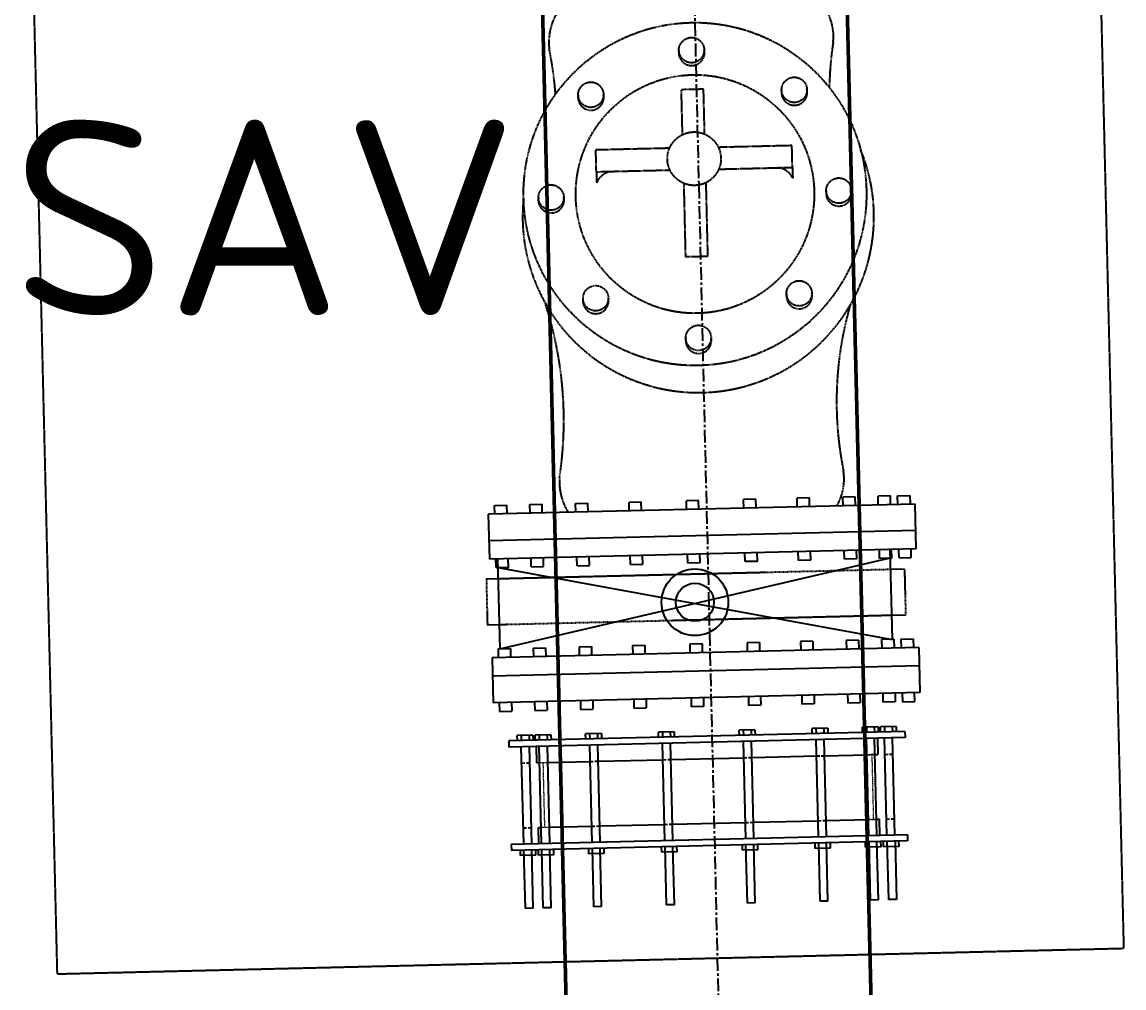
# Model space of a CAD drawing. Header units: inches. Extents: x 86328 to 235202, y 68629 to 184293.
# Drawn here: x 143318 to 145487, y 121794 to 123694 of the extents above; entities that cross this region are included whole.
import ezdxf

# ---------------------------------------------------------------- set-up
doc = ezdxf.new("R2010")
doc.units = ezdxf.units.IN
doc.header["$MEASUREMENT"] = 0
doc.linetypes.add('CENTER', pattern=[2, 1.25, -0.25, 0.25, -0.25])
doc.linetypes.add('HIDDEN', pattern=[0.375, 0.25, -0.125])
for name, color, linetype in [('1', 1, 'CENTER'), ('sleeve type coupling', 1, 'Continuous'), ('text', 3, 'Continuous')]:
    doc.layers.add(name, color=color, linetype=linetype)
doc.layers.add('DIM', color=251, linetype='Continuous', lineweight=0)
doc.layers.add('hid', color=8, linetype='HIDDEN', lineweight=0)
doc.styles.add('ISO', font='isocpeur.ttf')

msp = doc.modelspace()

# ---------------------------------------------------------------- linework, layer by layer
at = {"color": 8, "linetype": 'CENTER', "ltscale": 20}
msp.add_line((144714.9, 120707.6), (144584.5, 126137.3), dxfattribs=at)
at = {"color": 8}
for p, q in [((145076.4, 122745.7), (144236.7, 122725.6)), ((145076.4, 122745.7), (144236.7, 122725.6)), ((144248.4, 122743.1), (144272.6, 122743.7)), ((144248.4, 122743.1), (144272.6, 122743.7)), ((144273, 122726.5), (144272.6, 122743.7)), ((144273, 122726.5), (144272.6, 122743.7)), ((144317.7, 122744.8), (144341.9, 122745.3)), ((144317.7, 122744.8), (144341.9, 122745.3)), ((144318.1, 122727.5), (144317.7, 122744.8)), ((144318.1, 122727.5), (144317.7, 122744.8)), ((144342.3, 122728.1), (144341.9, 122745.3)), ((144342.3, 122728.1), (144341.9, 122745.3)), ((144407.9, 122746.9), (144432.1, 122747.5)), ((144407.9, 122746.9), (144432.1, 122747.5)), ((144408.3, 122729.7), (144407.9, 122746.9)), ((144408.3, 122729.7), (144407.9, 122746.9)), ((144432.5, 122730.3), (144432.1, 122747.5)), ((144432.5, 122730.3), (144432.1, 122747.5)), ((144513, 122749.5), (144537.2, 122750)), ((144513, 122749.5), (144537.2, 122750)), ((144513.4, 122732.2), (144513, 122749.5)), ((144513.4, 122732.2), (144513, 122749.5)), ((144537.6, 122732.8), (144537.2, 122750)), ((144537.6, 122732.8), (144537.2, 122750)), ((144650, 122752.7), (144625.8, 122752.2)), ((144650, 122752.7), (144625.8, 122752.2)), ((144626.2, 122734.9), (144625.8, 122752.2)), ((144626.2, 122734.9), (144625.8, 122752.2)), ((144650.4, 122735.5), (144650, 122752.7)), ((144650.4, 122735.5), (144650, 122752.7)), ((144762.8, 122755.5), (144738.6, 122754.9)), ((144762.8, 122755.5), (144738.6, 122754.9)), ((144739, 122737.6), (144738.6, 122754.9)), ((144739, 122737.6), (144738.6, 122754.9)), ((144763.2, 122738.2), (144762.8, 122755.5)), ((144763.2, 122738.2), (144762.8, 122755.5)), ((144867.9, 122758), (144843.7, 122757.4)), ((144867.9, 122758), (144843.7, 122757.4)), ((144844.1, 122740.2), (144843.7, 122757.4)), ((144844.1, 122740.2), (144843.7, 122757.4)), ((144868.3, 122740.7), (144867.9, 122758)), ((144868.3, 122740.7), (144867.9, 122758)), ((144958.2, 122760.1), (144933.9, 122759.6)), ((144958.2, 122760.1), (144933.9, 122759.6)), ((144934.3, 122742.3), (144933.9, 122759.6)), ((144934.3, 122742.3), (144933.9, 122759.6)), ((144958.6, 122742.9), (144958.2, 122760.1)), ((144958.6, 122742.9), (144958.2, 122760.1)), ((145027.4, 122761.8), (145003.2, 122761.2)), ((145027.4, 122761.8), (145003.2, 122761.2)), ((145003.6, 122744), (145003.2, 122761.2)), ((145003.6, 122744), (145003.2, 122761.2)), ((145027.8, 122744.6), (145027.4, 122761.8)), ((145027.8, 122744.6), (145027.4, 122761.8)), ((145041.4, 122762.1), (145065.6, 122762.7)), ((145041.4, 122762.1), (145065.6, 122762.7)), ((145041.8, 122744.9), (145041.4, 122762.1)), ((145041.8, 122744.9), (145041.4, 122762.1)), ((145065.6, 122762.7), (145066.1, 122745.5)), ((145065.6, 122762.7), (145066.1, 122745.5)), ((145078.5, 122657.8), (145076.4, 122745.7)), ((145078.5, 122657.8), (145076.4, 122745.7)), ((144238.8, 122637.6), (144236.7, 122725.6)), ((144238.8, 122637.6), (144236.7, 122725.6)), ((144248.8, 122725.9), (144248.4, 122743.1)), ((144248.8, 122725.9), (144248.4, 122743.1)), ((145077.7, 122693.8), (144237.9, 122673.6)), ((145077.7, 122693.8), (144237.9, 122673.6)), ((145078.5, 122657.8), (144238.8, 122637.6)), ((145078.5, 122657.8), (144238.8, 122637.6)), ((145026.5, 122657.4), (145030.8, 122479.5)), ((145026.5, 122657.4), (145030.8, 122479.5)), ((145044.4, 122639.7), (145043.9, 122656.9)), ((145044.4, 122639.7), (145043.9, 122656.9)), ((145068.6, 122640.3), (145068.2, 122657.5)), ((145068.6, 122640.3), (145068.2, 122657.5)), ((144251.3, 122620.7), (144250.9, 122637.9)), ((144251.3, 122620.7), (144250.9, 122637.9)), ((144254.3, 122638.9), (144258.5, 122460.9)), ((144254.3, 122638.9), (144258.5, 122460.9)), ((144258.5, 122460.9), (145030.3, 122640.3)), ((144258.5, 122460.9), (145030.3, 122640.3)), ((144275.6, 122621.2), (144275.2, 122638.5)), ((144275.6, 122621.2), (144275.2, 122638.5)), ((144320.6, 122622.3), (144320.2, 122639.6)), ((144320.6, 122622.3), (144320.2, 122639.6)), ((144344.8, 122622.9), (144344.4, 122640.1)), ((144344.8, 122622.9), (144344.4, 122640.1)), ((144410.8, 122624.5), (144410.4, 122641.7)), ((144410.8, 122624.5), (144410.4, 122641.7)), ((144435.1, 122625.1), (144434.7, 122642.3)), ((144435.1, 122625.1), (144434.7, 122642.3)), ((144515.9, 122627), (144515.5, 122644.2)), ((144515.9, 122627), (144515.5, 122644.2)), ((144540.2, 122627.6), (144539.8, 122644.8)), ((144540.2, 122627.6), (144539.8, 122644.8)), ((144628.7, 122629.7), (144628.3, 122647)), ((144628.7, 122629.7), (144628.3, 122647)), ((144653, 122630.3), (144652.5, 122647.5)), ((144653, 122630.3), (144652.5, 122647.5)), ((144741.5, 122632.4), (144741.1, 122649.7)), ((144741.5, 122632.4), (144741.1, 122649.7)), ((144765.7, 122633), (144765.3, 122650.2)), ((144765.7, 122633), (144765.3, 122650.2)), ((144846.6, 122635), (144846.2, 122652.2)), ((144846.6, 122635), (144846.2, 122652.2)), ((144870.8, 122635.5), (144846.6, 122635)), ((144870.8, 122635.5), (144846.6, 122635)), ((144870.8, 122635.5), (144870.4, 122652.8)), ((144870.8, 122635.5), (144870.4, 122652.8)), ((144936.9, 122637.1), (144936.5, 122654.4)), ((144936.9, 122637.1), (144936.5, 122654.4)), ((144961.1, 122637.7), (144936.9, 122637.1)), ((144961.1, 122637.7), (144936.9, 122637.1)), ((144961.1, 122637.7), (144960.7, 122654.9)), ((144961.1, 122637.7), (144960.7, 122654.9)), ((145006.1, 122638.8), (145005.7, 122656)), ((145006.1, 122638.8), (145005.7, 122656)), ((145030.4, 122639.4), (145006.1, 122638.8)), ((145030.4, 122639.4), (145006.1, 122638.8)), ((145030.4, 122639.4), (145029.9, 122656.6)), ((145030.4, 122639.4), (145029.9, 122656.6)), ((145044.4, 122639.7), (145068.6, 122640.3)), ((145044.4, 122639.7), (145068.6, 122640.3)), ((144251.3, 122621.6), (145030.8, 122479.5)), ((144251.3, 122621.6), (145030.8, 122479.5)), ((144251.3, 122620.7), (144275.6, 122621.2)), ((144251.3, 122620.7), (144275.6, 122621.2)), ((144320.6, 122622.3), (144344.8, 122622.9)), ((144320.6, 122622.3), (144344.8, 122622.9)), ((144410.8, 122624.5), (144435.1, 122625.1)), ((144410.8, 122624.5), (144435.1, 122625.1)), ((144515.9, 122627), (144540.2, 122627.6)), ((144515.9, 122627), (144540.2, 122627.6)), ((144653, 122630.3), (144628.7, 122629.7)), ((144653, 122630.3), (144628.7, 122629.7)), ((144765.7, 122633), (144741.5, 122632.4)), ((144765.7, 122633), (144741.5, 122632.4)), ((145055.2, 122617.6), (145027.5, 122616.9)), ((145055.2, 122617.6), (145027.5, 122616.9)), ((144255.2, 122598.4), (144232.1, 122597.8)), ((144255.2, 122598.4), (144232.1, 122597.8)), ((145057.4, 122527.3), (145029.7, 122526.6)), ((145057.4, 122527.3), (145029.7, 122526.6)), ((144257.4, 122508.1), (144234.2, 122507.5)), ((144257.4, 122508.1), (144234.2, 122507.5)), ((145083.2, 122463.5), (144243.4, 122443.3)), ((145083.2, 122463.5), (144243.4, 122443.3)), ((144324.4, 122462.5), (144348.7, 122463.1)), ((144324.4, 122462.5), (144348.7, 122463.1)), ((144324.4, 122462.5), (144324.8, 122445.3)), ((144324.4, 122462.5), (144324.8, 122445.3)), ((144348.7, 122463.1), (144349.1, 122445.9)), ((144348.7, 122463.1), (144349.1, 122445.9)), ((144414.7, 122464.7), (144438.9, 122465.3)), ((144414.7, 122464.7), (144438.9, 122465.3)), ((144414.7, 122464.7), (144415.1, 122447.4)), ((144414.7, 122464.7), (144415.1, 122447.4)), ((144438.9, 122465.3), (144439.3, 122448)), ((144438.9, 122465.3), (144439.3, 122448)), ((144519.8, 122467.2), (144544, 122467.8)), ((144519.8, 122467.2), (144544, 122467.8)), ((144519.8, 122467.2), (144520.2, 122450)), ((144519.8, 122467.2), (144520.2, 122450)), ((144544, 122467.8), (144544.4, 122450.6)), ((144544, 122467.8), (144544.4, 122450.6)), ((144656.8, 122470.5), (144632.6, 122469.9)), ((144656.8, 122470.5), (144632.6, 122469.9)), ((144632.6, 122469.9), (144633, 122452.7)), ((144632.6, 122469.9), (144633, 122452.7)), ((144656.8, 122470.5), (144657.2, 122453.3)), ((144656.8, 122470.5), (144657.2, 122453.3)), ((144769.6, 122473.2), (144745.4, 122472.6)), ((144769.6, 122473.2), (144745.4, 122472.6)), ((144745.4, 122472.6), (144745.8, 122455.4)), ((144745.4, 122472.6), (144745.8, 122455.4)), ((144769.6, 122473.2), (144770, 122456)), ((144769.6, 122473.2), (144770, 122456)), ((144874.7, 122475.7), (144850.5, 122475.1)), ((144874.7, 122475.7), (144850.5, 122475.1)), ((144850.5, 122475.1), (144850.9, 122457.9)), ((144850.5, 122475.1), (144850.9, 122457.9)), ((144874.7, 122475.7), (144875.1, 122458.5)), ((144874.7, 122475.7), (144875.1, 122458.5)), ((144964.9, 122477.9), (144940.7, 122477.3)), ((144964.9, 122477.9), (144940.7, 122477.3)), ((144940.7, 122477.3), (144941.1, 122460.1)), ((144940.7, 122477.3), (144941.1, 122460.1)), ((144964.9, 122477.9), (144965.4, 122460.7)), ((144964.9, 122477.9), (144965.4, 122460.7)), ((145034.2, 122479.6), (145010, 122479)), ((145034.2, 122479.6), (145010, 122479)), ((145010, 122479), (145010.4, 122461.7)), ((145010, 122479), (145010.4, 122461.7)), ((145034.2, 122479.6), (145034.6, 122462.3)), ((145034.2, 122479.6), (145034.6, 122462.3)), ((145048.2, 122479.9), (145072.4, 122480.5)), ((145048.2, 122479.9), (145072.4, 122480.5)), ((145048.2, 122479.9), (145048.6, 122462.7)), ((145048.2, 122479.9), (145048.6, 122462.7)), ((145072.4, 122480.5), (145072.8, 122463.2)), ((145072.4, 122480.5), (145072.8, 122463.2)), ((145083.2, 122463.5), (145085.3, 122374.8)), ((145083.2, 122463.5), (145085.3, 122374.8)), ((144243.4, 122443.3), (144245.6, 122354.7)), ((144243.4, 122443.3), (144245.6, 122354.7)), ((144255.2, 122460.8), (144279.4, 122461.4)), ((144255.2, 122460.8), (144279.4, 122461.4)), ((144255.2, 122460.8), (144255.6, 122443.6)), ((144255.2, 122460.8), (144255.6, 122443.6)), ((144279.4, 122461.4), (144279.8, 122444.2)), ((144279.4, 122461.4), (144279.8, 122444.2)), ((145084.1, 122427.5), (144244.3, 122407.3)), ((145084.1, 122427.5), (144244.3, 122407.3)), ((145085.3, 122374.8), (144245.6, 122354.7)), ((145085.3, 122374.8), (144245.6, 122354.7)), ((144257.7, 122355), (144258.1, 122337.7)), ((144257.7, 122355), (144258.1, 122337.7)), ((144281.9, 122355.6), (144282.4, 122338.3)), ((144281.9, 122355.6), (144282.4, 122338.3)), ((144327, 122356.6), (144327.4, 122339.4)), ((144327, 122356.6), (144327.4, 122339.4)), ((144351.2, 122357.2), (144351.6, 122340)), ((144351.2, 122357.2), (144351.6, 122340)), ((144417.2, 122358.8), (144417.6, 122341.6)), ((144417.2, 122358.8), (144417.6, 122341.6)), ((144441.5, 122359.4), (144441.9, 122342.2)), ((144441.5, 122359.4), (144441.9, 122342.2)), ((144522.3, 122361.3), (144522.7, 122344.1)), ((144522.3, 122361.3), (144522.7, 122344.1)), ((144546.6, 122361.9), (144547, 122344.7)), ((144546.6, 122361.9), (144547, 122344.7)), ((144635.1, 122364), (144635.5, 122346.8)), ((144635.1, 122364), (144635.5, 122346.8)), ((144659.3, 122364.6), (144659.8, 122347.4)), ((144659.3, 122364.6), (144659.8, 122347.4)), ((144747.9, 122366.7), (144748.3, 122349.5)), ((144747.9, 122366.7), (144748.3, 122349.5)), ((144772.1, 122367.3), (144772.5, 122350.1)), ((144772.1, 122367.3), (144772.5, 122350.1)), ((144853, 122369.3), (144853.4, 122352)), ((144853, 122369.3), (144853.4, 122352)), ((144877.2, 122369.9), (144877.6, 122352.6)), ((144877.2, 122369.9), (144877.6, 122352.6)), ((144943.2, 122371.4), (144943.7, 122354.2)), ((144943.2, 122371.4), (144943.7, 122354.2)), ((144967.9, 122354.8), (144943.7, 122354.2)), ((144967.9, 122354.8), (144943.7, 122354.2)), ((144967.5, 122372), (144967.9, 122354.8)), ((144967.5, 122372), (144967.9, 122354.8)), ((145012.5, 122373.1), (145012.9, 122355.9)), ((145012.5, 122373.1), (145012.9, 122355.9)), ((145037.1, 122356.5), (145012.9, 122355.9)), ((145037.1, 122356.5), (145012.9, 122355.9)), ((145036.7, 122373.7), (145037.1, 122356.5)), ((145036.7, 122373.7), (145037.1, 122356.5)), ((145050.7, 122374), (145051.1, 122356.8)), ((145050.7, 122374), (145051.1, 122356.8)), ((145051.1, 122356.8), (145075.4, 122357.4)), ((145051.1, 122356.8), (145075.4, 122357.4)), ((145075.4, 122357.4), (145075, 122374.6)), ((145075.4, 122357.4), (145075, 122374.6)), ((144258.1, 122337.7), (144282.4, 122338.3)), ((144258.1, 122337.7), (144282.4, 122338.3)), ((144327.4, 122339.4), (144351.6, 122340)), ((144327.4, 122339.4), (144351.6, 122340)), ((144417.6, 122341.6), (144441.9, 122342.2)), ((144417.6, 122341.6), (144441.9, 122342.2)), ((144522.7, 122344.1), (144547, 122344.7)), ((144522.7, 122344.1), (144547, 122344.7)), ((144659.8, 122347.4), (144635.5, 122346.8)), ((144659.8, 122347.4), (144635.5, 122346.8)), ((144772.5, 122350.1), (144748.3, 122349.5)), ((144772.5, 122350.1), (144748.3, 122349.5)), ((144877.6, 122352.6), (144853.4, 122352)), ((144877.6, 122352.6), (144853.4, 122352))]:
    msp.add_line(p, q, dxfattribs=at)
at = {"color": 8, "linetype": 'HIDDEN'}
for p, q in [((145027.5, 122616.9), (144255.2, 122598.4)), ((145027.5, 122616.9), (144255.2, 122598.4)), ((145055.2, 122617.6), (145057.4, 122527.3)), ((145055.2, 122617.6), (145057.4, 122527.3)), ((144232.1, 122597.8), (144234.2, 122507.5)), ((144232.1, 122597.8), (144234.2, 122507.5)), ((145029.7, 122526.6), (144257.4, 122508.1)), ((145029.7, 122526.6), (144257.4, 122508.1))]:
    msp.add_line(p, q, dxfattribs=at)
at = {"color": 8}
for radius in [65.7, 65.7, 37.5, 37.5]:
    msp.add_circle((144642.7, 122552.5), radius, dxfattribs=at)
at = {"layer": '1', "color": 8, "linetype": 'HIDDEN', "ltscale": 5}
for p, q in [((145487.2, 121871.6), (145417.6, 124770.3)), ((143387.8, 121821.2), (143318.2, 124719.9)), ((143387.8, 121821.2), (145487.2, 121871.6))]:
    msp.add_line(p, q, dxfattribs=at)
at = {"layer": '1', "color": 8}
for p, q in [((144659.7, 123562.1), (144616.1, 123561.1)), ((144659.7, 123562.1), (144616.1, 123561.1)), ((144618.3, 123472.7), (144616.1, 123561.1)), ((144618.3, 123472.7), (144616.1, 123561.1)), ((144661.8, 123473.8), (144659.7, 123562.1)), ((144661.8, 123473.8), (144659.7, 123562.1)), ((144592.8, 123446), (144447.7, 123442.5)), ((144592.8, 123446), (144447.7, 123442.5)), ((144448.7, 123399), (144447.7, 123442.5)), ((144448.7, 123399), (144447.7, 123442.5)), ((144688.5, 123448.3), (144833.6, 123451.8)), ((144688.5, 123448.3), (144833.6, 123451.8)), ((144834.6, 123408.3), (144833.6, 123451.8)), ((144834.6, 123408.3), (144833.6, 123451.8)), ((144593.8, 123402.5), (144448.7, 123399)), ((144593.8, 123402.5), (144448.7, 123399)), ((144448.7, 123399), (144449.3, 123377.6)), ((144448.7, 123399), (144449.3, 123377.6)), ((144689.5, 123404.8), (144834.6, 123408.3)), ((144689.5, 123404.8), (144834.6, 123408.3)), ((144834.6, 123408.3), (144835.2, 123386.8)), ((144834.6, 123408.3), (144835.2, 123386.8)), ((144620.6, 123377), (144624, 123231.9)), ((144620.6, 123377), (144624, 123231.9)), ((144664.1, 123378.1), (144667.6, 123233)), ((144664.1, 123378.1), (144667.6, 123233)), ((144667.6, 123233), (144624, 123231.9)), ((144667.6, 123233), (144624, 123231.9))]:
    msp.add_line(p, q, dxfattribs=at)
for centre, radius in [((144642.8, 123355.8), 337.5), ((144642.8, 123355.8), 337.5), ((144636, 123639), 24.9), ((144636, 123639), 24.9), ((144642.8, 123355.8), 234.7), ((144642.8, 123355.8), 234.7), ((144437.8, 123551.3), 24.9), ((144437.8, 123551.3), 24.9), ((144838.3, 123560.9), 24.9), ((144838.3, 123560.9), 24.9), ((144641.2, 123425.4), 52.6), ((144641.2, 123425.4), 52.6), ((144359.7, 123349), 24.9), ((144359.7, 123349), 24.9), ((144926, 123362.6), 24.9), ((144926, 123362.6), 24.9), ((144847.9, 123160.4), 24.9), ((144847.9, 123160.4), 24.9), ((144447.4, 123150.8), 24.9), ((144447.4, 123150.8), 24.9), ((144649.6, 123072.7), 24.9), ((144649.6, 123072.7), 24.9)]:
    msp.add_circle(centre, radius, dxfattribs=at)
for centre, radius, start, end in [((144809, 123665.3), 106.4, 354.23, 31.7505), ((144809, 123665.3), 106.4, 354.23, 31.7505), ((144469.6, 123654.3), 114.4, 151.6572, 186.6572), ((144469.6, 123654.3), 114.4, 151.6572, 186.6572), ((143625.3, 123493.7), 745.4, 4.512, 11.4009), ((143625.3, 123493.7), 745.4, 4.512, 11.4009), ((144636.2, 123634), 25.4, 169.931, 12.82), ((144636.2, 123634), 25.4, 169.931, 12.82), ((145595.7, 123551), 688.7, 171.3491, 178.7813), ((145595.7, 123551), 688.7, 171.3491, 178.7813), ((144437.9, 123546.2), 25.4, 169.931, 12.82), ((144437.9, 123546.2), 25.4, 169.931, 12.82), ((144838.4, 123555.9), 25.4, 169.931, 12.82), ((144838.4, 123555.9), 25.4, 169.931, 12.82), ((144649.3, 123310.9), 345.8, 173.8804, 22.4991), ((144649.3, 123310.9), 345.8, 173.8804, 22.4991), ((144481.9, 123365.1), 35, 98.3971, 159.085), ((144481.9, 123365.1), 35, 98.3971, 159.085), ((144803.1, 123372.8), 35, 23.666, 84.3539), ((144803.1, 123372.8), 35, 23.666, 84.3539), ((144926.1, 123357.6), 25.4, 169.931, 12.82), ((144926.1, 123357.6), 25.4, 169.931, 12.82), ((144359.8, 123344), 25.4, 169.931, 12.82), ((144359.8, 123344), 25.4, 169.931, 12.82), ((144848, 123155.4), 25.4, 169.931, 12.82), ((144848, 123155.4), 25.4, 169.931, 12.82), ((143639.3, 122909.8), 745.4, 351.3501, 18.0883), ((143639.3, 122909.8), 745.4, 351.3501, 18.0883), ((144447.5, 123145.8), 25.4, 169.931, 12.82), ((144447.5, 123145.8), 25.4, 169.931, 12.82), ((145610.2, 122947.1), 688.7, 164.0075, 191.4019), ((145610.2, 122947.1), 688.7, 164.0075, 191.4019), ((144649.8, 123067.6), 25.4, 169.931, 12.82), ((144649.8, 123067.6), 25.4, 169.931, 12.82), ((144829.9, 122795.2), 106.4, 331.0005, 8.521), ((144829.9, 122795.2), 106.4, 331.0005, 8.521), ((144490.4, 122789.9), 114.4, 176.0938, 211.0938), ((144490.4, 122789.9), 114.4, 176.0938, 211.0938)]:
    msp.add_arc(centre, radius, start, end, dxfattribs=at)
at = {"layer": 'DIM', "color": 8, "lineweight": 50}
for p, q in [((145006.5, 121060.6), (144901.3, 125444.7)), ((145006.5, 121060.6), (144901.3, 125444.7)), ((144404.5, 121137.2), (144301.4, 125430.8)), ((144404.5, 121137.2), (144301.4, 125430.3))]:
    msp.add_line(p, q, dxfattribs=at)
at = {"layer": 'DIM', "color": 8, "linetype": 'Continuous', "ltscale": 10}
for p, q in [((144971.1, 122536.8), (144964.5, 122810.6)), ((144371.3, 122522.4), (144364.7, 122796.2)), ((144376.1, 122319.1), (144371.5, 122510.4)), ((144376.1, 122319.1), (144371.5, 122510.4)), ((144976, 122333.5), (144971.4, 122524.8)), ((144976, 122333.5), (144971.4, 122524.8)), ((144979.8, 122175), (144976.3, 122321.5)), ((144979.8, 122175), (144976.3, 122321.5)), ((144379.9, 122160.6), (144376.4, 122307.1)), ((144379.9, 122160.6), (144376.4, 122307.1)), ((144379.9, 122160.6), (144376.4, 122307.1)), ((144379.9, 122160.6), (144376.4, 122307.1)), ((144379.9, 122160.6), (144376.4, 122307.1))]:
    msp.add_line(p, q, dxfattribs=at)
at = {"layer": 'hid', "color": 8, "ltscale": 0.1}
for p, q in [((144981.2, 122252.4), (144997.2, 122252.8)), ((144997.2, 122252.8), (144981.2, 122252.4)), ((144981.2, 122252.4), (144997.2, 122252.8)), ((144997.2, 122252.8), (144981.2, 122252.4)), ((144990.9, 122252.6), (144993.9, 122125.3)), ((144990.9, 122252.6), (144993.9, 122125.3)), ((144337.2, 122236.9), (144353.2, 122237.3)), ((144337.2, 122236.9), (144353.2, 122237.3)), ((144337.2, 122236.9), (144353.2, 122237.3)), ((144337.2, 122236.9), (144353.2, 122237.3)), ((144343.5, 122237.1), (144346.6, 122109.7)), ((144343.5, 122237.1), (144346.6, 122109.7)), ((144984.3, 122125), (145000.3, 122125.4)), ((145000.3, 122125.4), (144984.3, 122125)), ((144984.3, 122125), (145000.3, 122125.4)), ((145000.3, 122125.4), (144984.3, 122125)), ((144340.3, 122109.6), (144356.3, 122109.9)), ((144340.3, 122109.6), (144356.3, 122109.9)), ((144340.3, 122109.6), (144356.3, 122109.9)), ((144340.3, 122109.6), (144356.3, 122109.9))]:
    msp.add_line(p, q, dxfattribs=at)
at = {"layer": 'sleeve type coupling', "color": 8}
for p, q in [((145056, 122298.2), (144276.3, 122279.5)), ((145056, 122298.2), (144276.3, 122279.5)), ((144323.9, 122290.9), (144293.1, 122290.2)), ((144323.9, 122290.9), (144293.1, 122290.2)), ((144293.3, 122279.9), (144293.1, 122290.2)), ((144293.3, 122279.9), (144293.1, 122290.2)), ((144300.8, 122290.4), (144301, 122280.1)), ((144300.8, 122290.4), (144301, 122280.1)), ((144316.2, 122290.7), (144316.5, 122280.4)), ((144316.2, 122290.7), (144316.5, 122280.4)), ((144323.9, 122290.9), (144324.2, 122280.6)), ((144323.9, 122290.9), (144324.2, 122280.6)), ((144359.3, 122291.8), (144328.5, 122291)), ((144359.3, 122291.8), (144328.5, 122291)), ((144328.7, 122280.7), (144328.5, 122291)), ((144328.7, 122280.7), (144328.5, 122291)), ((144336.2, 122291.2), (144336.4, 122280.9)), ((144336.2, 122291.2), (144336.4, 122280.9)), ((144351.6, 122291.6), (144351.9, 122281.3)), ((144351.6, 122291.6), (144351.9, 122281.3)), ((144359.3, 122291.8), (144359.6, 122281.5)), ((144359.3, 122291.8), (144359.6, 122281.5)), ((144458.5, 122294.2), (144427.6, 122293.4)), ((144458.5, 122294.2), (144427.6, 122293.4)), ((144427.9, 122283.1), (144427.6, 122293.4)), ((144427.9, 122283.1), (144427.6, 122293.4)), ((144435.4, 122293.6), (144435.6, 122283.3)), ((144435.4, 122293.6), (144435.6, 122283.3)), ((144450.8, 122294), (144451, 122283.7)), ((144450.8, 122294), (144451, 122283.7)), ((144458.5, 122294.2), (144458.7, 122283.9)), ((144458.5, 122294.2), (144458.7, 122283.9)), ((144601.8, 122297.6), (144571, 122296.9)), ((144601.8, 122297.6), (144571, 122296.9)), ((144571.2, 122286.6), (144571, 122296.9)), ((144571.2, 122286.6), (144571, 122296.9)), ((144578.7, 122297), (144578.9, 122286.7)), ((144578.7, 122297), (144578.9, 122286.7)), ((144594.1, 122297.4), (144594.3, 122287.1)), ((144594.1, 122297.4), (144594.3, 122287.1)), ((144601.8, 122297.6), (144602, 122287.3)), ((144601.8, 122297.6), (144602, 122287.3)), ((144760.9, 122301.4), (144730, 122300.7)), ((144760.9, 122301.4), (144730, 122300.7)), ((144730.3, 122290.4), (144730, 122300.7)), ((144730.3, 122290.4), (144730, 122300.7)), ((144737.7, 122300.9), (144738, 122290.6)), ((144737.7, 122300.9), (144738, 122290.6)), ((144753.1, 122301.2), (144753.4, 122290.9)), ((144753.1, 122301.2), (144753.4, 122290.9)), ((144760.9, 122301.4), (144761.1, 122291.1)), ((144760.9, 122301.4), (144761.1, 122291.1)), ((144904.2, 122304.9), (144873.3, 122304.1)), ((144904.2, 122304.9), (144873.3, 122304.1)), ((144873.6, 122293.8), (144873.3, 122304.1)), ((144873.6, 122293.8), (144873.3, 122304.1)), ((144881, 122304.3), (144881.3, 122294)), ((144881, 122304.3), (144881.3, 122294)), ((144896.5, 122304.7), (144896.7, 122294.4)), ((144896.5, 122304.7), (144896.7, 122294.4)), ((144904.2, 122304.9), (144904.4, 122294.6)), ((144904.2, 122304.9), (144904.4, 122294.6)), ((145003.3, 122307.2), (144972.5, 122306.5)), ((145003.3, 122307.2), (144972.5, 122306.5)), ((144972.7, 122296.2), (144972.5, 122306.5)), ((144972.7, 122296.2), (144972.5, 122306.5)), ((144980.2, 122306.7), (144980.4, 122296.4)), ((144980.2, 122306.7), (144980.4, 122296.4)), ((144995.6, 122307.1), (144995.9, 122296.8)), ((144995.6, 122307.1), (144995.9, 122296.8)), ((145003.3, 122307.2), (145003.6, 122296.9)), ((145003.3, 122307.2), (145003.6, 122296.9)), ((145038.7, 122308.1), (145007.9, 122307.3)), ((145038.7, 122308.1), (145007.9, 122307.3)), ((145008.1, 122297), (145007.9, 122307.3)), ((145008.1, 122297), (145007.9, 122307.3)), ((145015.6, 122307.5), (145015.8, 122297.2)), ((145015.6, 122307.5), (145015.8, 122297.2)), ((145031, 122307.9), (145031.3, 122297.6)), ((145031, 122307.9), (145031.3, 122297.6)), ((145038.7, 122308.1), (145039, 122297.8)), ((145038.7, 122308.1), (145039, 122297.8)), ((145056, 122298.2), (145056.3, 122286.2)), ((145056, 122298.2), (145056.3, 122286.2)), ((144276.3, 122279.5), (144276.6, 122267.5)), ((144276.3, 122279.5), (144276.6, 122267.5)), ((145056.3, 122286.2), (144276.6, 122267.5)), ((145056.3, 122286.2), (144276.6, 122267.5)), ((144305.6, 122076.7), (144301, 122268.1)), ((144305.6, 122076.7), (144301, 122268.1)), ((144321.6, 122077.1), (144317, 122268.5)), ((144321.6, 122077.1), (144317, 122268.5)), ((144331.5, 122236.8), (144330.8, 122268.8)), ((144331.5, 122236.8), (144330.8, 122268.8)), ((144341, 122077.6), (144336.4, 122268.9)), ((144341, 122077.6), (144336.4, 122268.9)), ((144357, 122078), (144352.4, 122269.3)), ((144357, 122078), (144352.4, 122269.3)), ((144440.2, 122080), (144435.6, 122271.3)), ((144440.2, 122080), (144435.6, 122271.3)), ((144456.2, 122080.3), (144451.6, 122271.7)), ((144456.2, 122080.3), (144451.6, 122271.7)), ((144583.5, 122083.4), (144578.9, 122274.7)), ((144583.5, 122083.4), (144578.9, 122274.7)), ((144599.5, 122083.8), (144594.9, 122275.1)), ((144599.5, 122083.8), (144594.9, 122275.1)), ((144742.6, 122087.2), (144738, 122278.6)), ((144742.6, 122087.2), (144738, 122278.6)), ((144758.6, 122087.6), (144754, 122278.9)), ((144758.6, 122087.6), (144754, 122278.9)), ((144885.9, 122090.7), (144881.3, 122282)), ((144885.9, 122090.7), (144881.3, 122282)), ((144901.9, 122091), (144897.3, 122282.4)), ((144901.9, 122091), (144897.3, 122282.4)), ((144985, 122093), (144980.4, 122284.4)), ((144985, 122093), (144980.4, 122284.4)), ((145001, 122093.4), (144996.4, 122284.8)), ((145001, 122093.4), (144996.4, 122284.8)), ((145002.1, 122284.9), (145002.9, 122252.9)), ((145002.1, 122284.9), (145002.9, 122252.9)), ((145020.4, 122093.9), (145015.8, 122285.2)), ((145020.4, 122093.9), (145015.8, 122285.2)), ((145036.4, 122094.3), (145031.8, 122285.6)), ((145036.4, 122094.3), (145031.8, 122285.6)), ((144595.7, 122243.1), (144738.7, 122246.6)), ((144595.7, 122243.1), (144738.7, 122246.6)), ((144754.7, 122247), (144882, 122250)), ((144754.7, 122247), (144882, 122250)), ((144898, 122250.4), (144981.2, 122252.4)), ((144898, 122250.4), (144981.2, 122252.4)), ((144997.2, 122252.8), (145002.9, 122252.9)), ((144997.2, 122252.8), (145002.9, 122252.9)), ((144331.5, 122236.8), (144337.2, 122236.9)), ((144331.5, 122236.8), (144337.2, 122236.9)), ((144353.2, 122237.3), (144436.4, 122239.3)), ((144353.2, 122237.3), (144436.4, 122239.3)), ((144452.4, 122239.7), (144579.7, 122242.7)), ((144452.4, 122239.7), (144579.7, 122242.7)), ((144455.4, 122112.3), (144582.7, 122115.4)), ((144455.4, 122112.3), (144582.7, 122115.4)), ((144598.7, 122115.8), (144741.8, 122119.2)), ((144598.7, 122115.8), (144741.8, 122119.2)), ((144757.8, 122119.6), (144885.1, 122122.6)), ((144757.8, 122119.6), (144885.1, 122122.6)), ((144901.1, 122123), (144984.3, 122125)), ((144901.1, 122123), (144984.3, 122125)), ((145000.3, 122125.4), (145005.9, 122125.5)), ((145000.3, 122125.4), (145005.9, 122125.5)), ((145006.7, 122093.6), (145005.9, 122125.5)), ((145006.7, 122093.6), (145005.9, 122125.5)), ((145060.9, 122094.9), (144281.1, 122076.1)), ((145060.9, 122094.9), (144281.1, 122076.1)), ((144334.6, 122109.4), (144340.3, 122109.6)), ((144334.6, 122109.4), (144340.3, 122109.6)), ((144335.4, 122077.4), (144334.6, 122109.4)), ((144335.4, 122077.4), (144334.6, 122109.4)), ((144356.3, 122109.9), (144439.4, 122111.9)), ((144356.3, 122109.9), (144439.4, 122111.9)), ((145060.9, 122094.9), (145061.2, 122082.9)), ((145060.9, 122094.9), (145061.2, 122082.9)), ((144281.1, 122076.1), (144281.4, 122064.1)), ((144281.1, 122076.1), (144281.4, 122064.1)), ((145061.2, 122082.9), (144281.4, 122064.1)), ((145061.2, 122082.9), (144281.4, 122064.1)), ((144341.4, 122077.6), (144335.4, 122077.4)), ((144341.4, 122077.6), (144335.4, 122077.4)), ((144586.8, 121956.8), (144584.1, 122071.4)), ((144586.8, 121956.8), (144584.1, 122071.4)), ((144602.2, 121957.2), (144599.5, 122071.8)), ((144602.2, 121957.2), (144599.5, 122071.8)), ((144607.5, 122061.7), (144607.2, 122072)), ((144607.5, 122061.7), (144607.2, 122072)), ((144735.4, 122075), (144735.7, 122064.7)), ((144735.4, 122075), (144735.7, 122064.7)), ((144745.9, 121960.7), (144743.1, 122075.2)), ((144745.9, 121960.7), (144743.1, 122075.2)), ((144761.3, 121961), (144758.6, 122075.6)), ((144761.3, 121961), (144758.6, 122075.6)), ((144766.5, 122065.5), (144766.3, 122075.8)), ((144766.5, 122065.5), (144766.3, 122075.8)), ((144878.7, 122078.5), (144879, 122068.2)), ((144878.7, 122078.5), (144879, 122068.2)), ((144889.2, 121964.1), (144886.4, 122078.7)), ((144889.2, 121964.1), (144886.4, 122078.7)), ((144904.6, 121964.5), (144901.9, 122079)), ((144904.6, 121964.5), (144901.9, 122079)), ((144909.8, 122068.9), (144909.6, 122079.2)), ((144909.8, 122068.9), (144909.6, 122079.2)), ((144977.9, 122080.9), (144978.1, 122070.6)), ((144977.9, 122080.9), (144978.1, 122070.6)), ((145009, 122071.3), (144978.1, 122070.6)), ((145009, 122071.3), (144978.1, 122070.6)), ((144988.4, 121966.5), (144985.6, 122081)), ((144988.4, 121966.5), (144985.6, 122081)), ((145003.8, 121966.8), (145001, 122081.4)), ((145003.8, 121966.8), (145001, 122081.4)), ((145009, 122071.3), (145008.8, 122081.6)), ((145009, 122071.3), (145008.8, 122081.6)), ((145013.3, 122081.7), (145013.5, 122071.4)), ((145013.3, 122081.7), (145013.5, 122071.4)), ((145044.4, 122072.2), (145013.5, 122071.4)), ((145044.4, 122072.2), (145013.5, 122071.4)), ((145020.7, 122081.9), (145023.5, 121967.3)), ((145020.7, 122081.9), (145023.5, 121967.3)), ((145036.7, 122082.3), (145039.5, 121967.7)), ((145036.7, 122082.3), (145039.5, 121967.7)), ((145044.4, 122072.2), (145044.1, 122082.5)), ((145044.4, 122072.2), (145044.1, 122082.5)), ((144298.5, 122064.5), (144298.7, 122054.2)), ((144298.5, 122064.5), (144298.7, 122054.2)), ((144329.6, 122055), (144298.7, 122054.2)), ((144329.6, 122055), (144298.7, 122054.2)), ((144309, 121950.2), (144306.2, 122064.7)), ((144309, 121950.2), (144306.2, 122064.7)), ((144324.4, 121950.5), (144321.6, 122065.1)), ((144324.4, 121950.5), (144321.6, 122065.1)), ((144329.6, 122055), (144329.4, 122065.3)), ((144329.6, 122055), (144329.4, 122065.3)), ((144333.9, 122065.4), (144334.1, 122055.1)), ((144333.9, 122065.4), (144334.1, 122055.1)), ((144365, 122055.8), (144334.1, 122055.1)), ((144365, 122055.8), (144334.1, 122055.1)), ((144344.3, 121951), (144341.6, 122065.6)), ((144344.3, 121951), (144341.6, 122065.6)), ((144359.8, 121951.4), (144357, 122066)), ((144359.8, 121951.4), (144357, 122066)), ((144365, 122055.8), (144364.7, 122066.1)), ((144365, 122055.8), (144364.7, 122066.1)), ((144433.1, 122067.8), (144433.3, 122057.5)), ((144433.1, 122067.8), (144433.3, 122057.5)), ((144464.2, 122058.2), (144433.3, 122057.5)), ((144464.2, 122058.2), (144433.3, 122057.5)), ((144443.5, 121953.4), (144440.8, 122068)), ((144443.5, 121953.4), (144440.8, 122068)), ((144458.9, 121953.8), (144456.2, 122068.3)), ((144458.9, 121953.8), (144456.2, 122068.3)), ((144464.2, 122058.2), (144463.9, 122068.5)), ((144464.2, 122058.2), (144463.9, 122068.5)), ((144576.4, 122071.2), (144576.6, 122060.9)), ((144576.4, 122071.2), (144576.6, 122060.9)), ((144607.5, 122061.7), (144576.6, 122060.9)), ((144607.5, 122061.7), (144576.6, 122060.9)), ((144766.5, 122065.5), (144735.7, 122064.7)), ((144766.5, 122065.5), (144735.7, 122064.7)), ((144909.8, 122068.9), (144879, 122068.2)), ((144909.8, 122068.9), (144879, 122068.2)), ((144904.6, 121964.5), (144889.2, 121964.1)), ((144904.6, 121964.5), (144889.2, 121964.1)), ((145003.8, 121966.8), (144988.4, 121966.5)), ((145003.8, 121966.8), (144988.4, 121966.5)), ((145039.5, 121967.7), (145023.5, 121967.3)), ((145039.5, 121967.7), (145023.5, 121967.3)), ((144324.4, 121950.5), (144309, 121950.2)), ((144324.4, 121950.5), (144309, 121950.2)), ((144359.8, 121951.4), (144344.3, 121951)), ((144359.8, 121951.4), (144344.3, 121951)), ((144458.9, 121953.8), (144443.5, 121953.4)), ((144458.9, 121953.8), (144443.5, 121953.4)), ((144602.2, 121957.2), (144586.8, 121956.8)), ((144602.2, 121957.2), (144586.8, 121956.8)), ((144761.3, 121961), (144745.9, 121960.7)), ((144761.3, 121961), (144745.9, 121960.7))]:
    msp.add_line(p, q, dxfattribs=at)
at = {"layer": 'sleeve type coupling', "color": 8, "linetype": 'HIDDEN', "ltscale": 25}
for p, q in [((144738.7, 122246.6), (144754.7, 122247)), ((144738.7, 122246.6), (144754.7, 122247)), ((144882, 122250), (144898, 122250.4)), ((144882, 122250), (144898, 122250.4)), ((145016.6, 122253.2), (145032.6, 122253.6)), ((145016.6, 122253.2), (145032.6, 122253.6)), ((144301.8, 122236.1), (144317.8, 122236.5)), ((144301.8, 122236.1), (144317.8, 122236.5)), ((144436.4, 122239.3), (144452.4, 122239.7)), ((144436.4, 122239.3), (144452.4, 122239.7)), ((144579.7, 122242.7), (144595.7, 122243.1)), ((144579.7, 122242.7), (144595.7, 122243.1)), ((144582.7, 122115.4), (144598.7, 122115.8)), ((144582.7, 122115.4), (144598.7, 122115.8)), ((144741.8, 122119.2), (144757.8, 122119.6)), ((144741.8, 122119.2), (144757.8, 122119.6)), ((144885.1, 122122.6), (144901.1, 122123)), ((144885.1, 122122.6), (144901.1, 122123)), ((145019.7, 122125.9), (145035.7, 122126.3)), ((145019.7, 122125.9), (145035.7, 122126.3)), ((144304.9, 122108.7), (144320.9, 122109.1)), ((144304.9, 122108.7), (144320.9, 122109.1)), ((144439.4, 122111.9), (144455.4, 122112.3)), ((144439.4, 122111.9), (144455.4, 122112.3))]:
    msp.add_line(p, q, dxfattribs=at)

# ---------------------------------------------------------------- texts
at = {"layer": 'text', "color": 8, "style": 'ISO'}
msp.add_text('SAV', height=384.52, dxfattribs=at).set_placement((143298.3, 123117.7))

doc.saveas('drawing.dxf')
